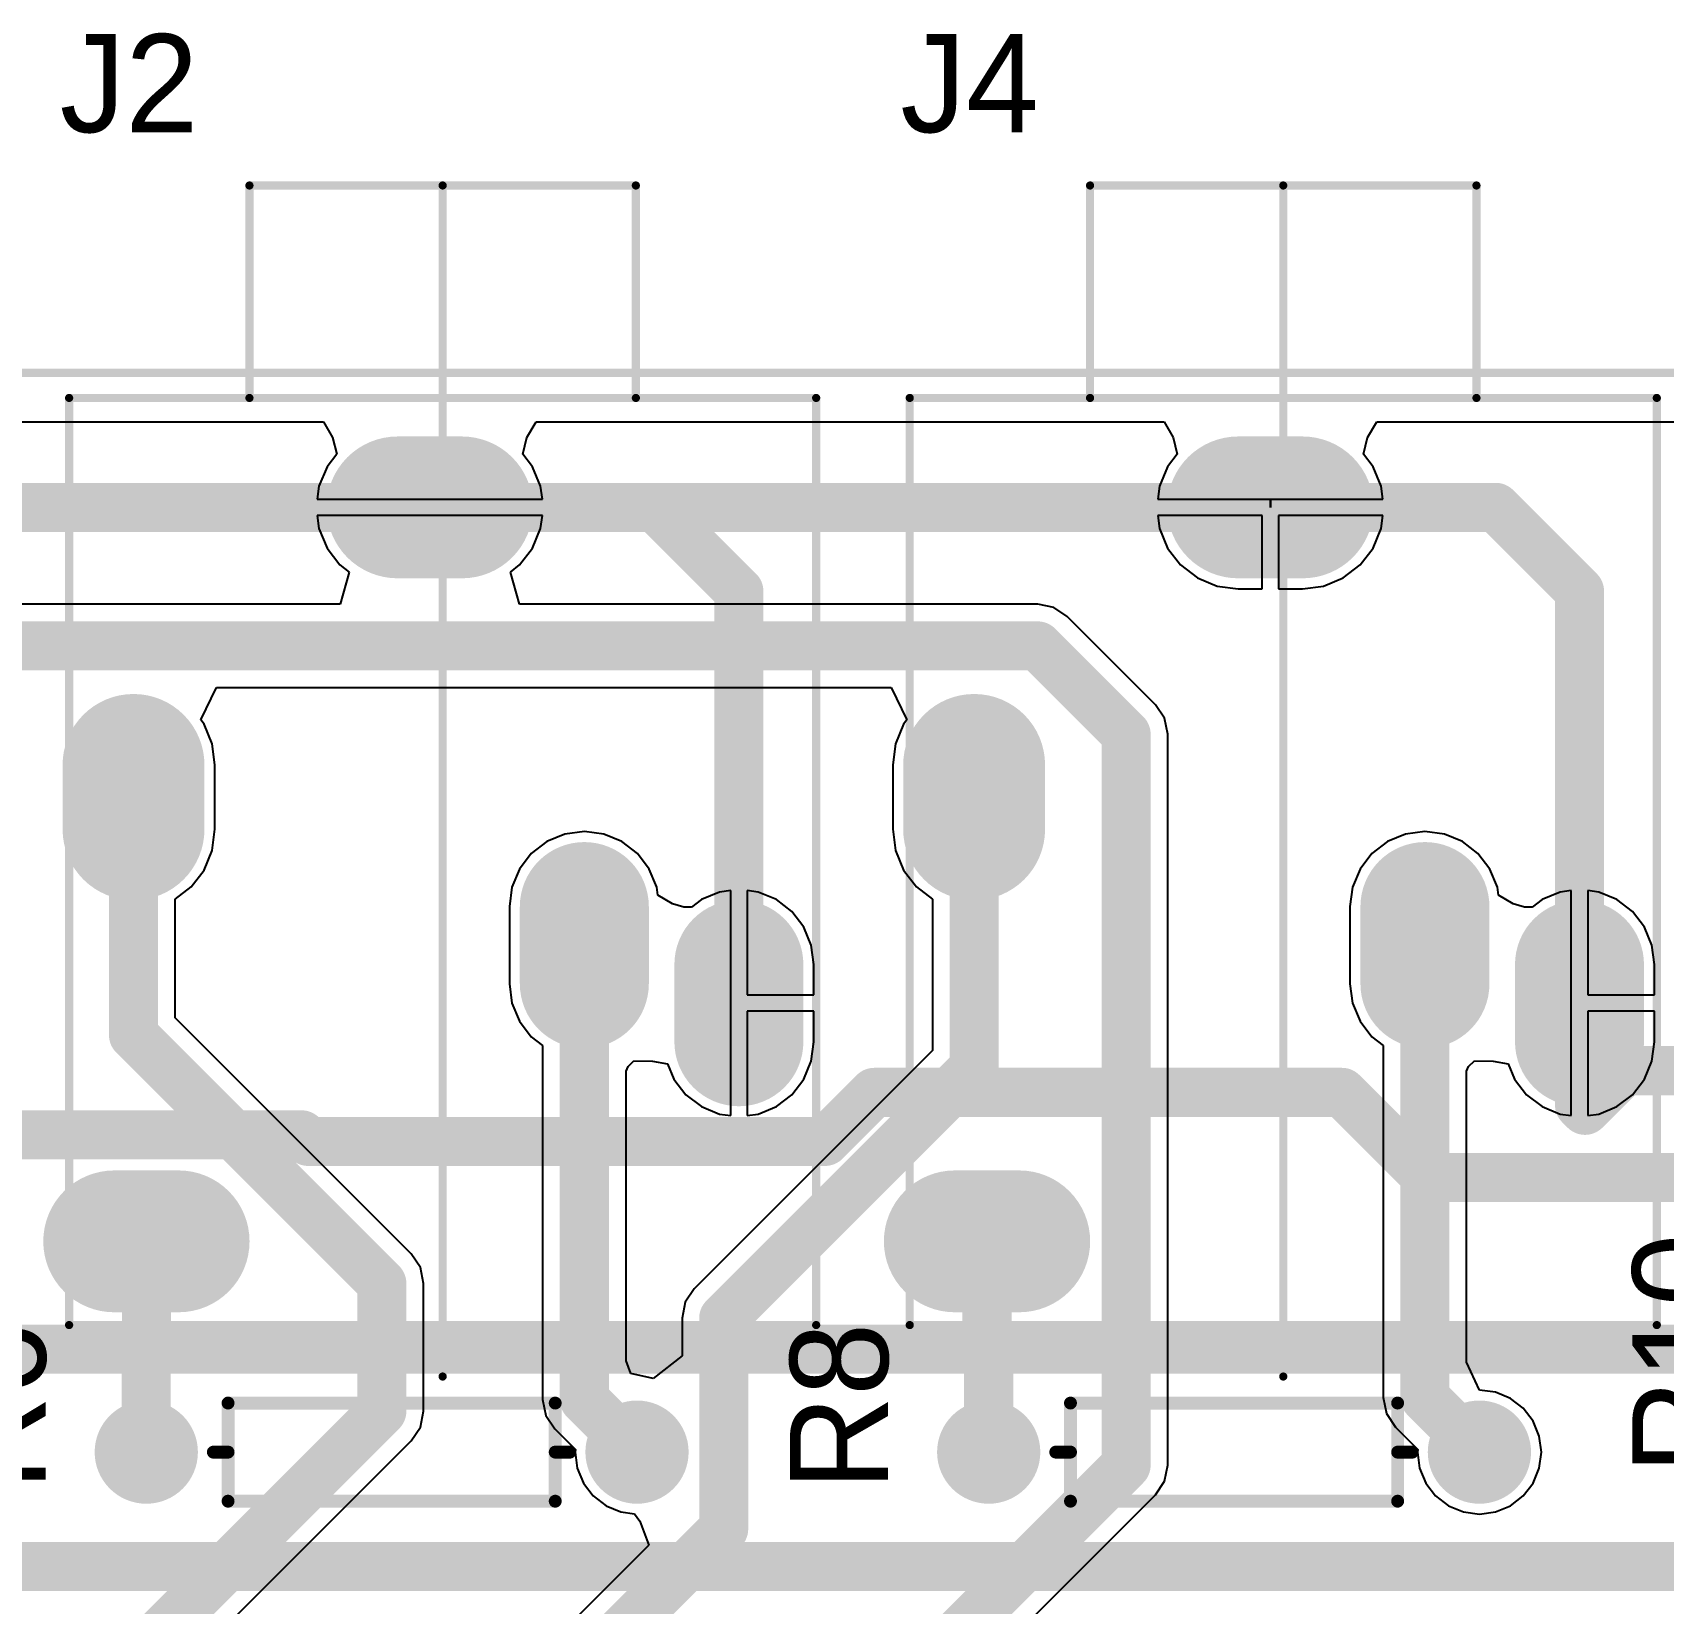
# Model space of a CAD drawing. Header units: millimetres. Extents: x 2.82 to 7.12, y 0.77 to 5.15.
# Drawn here: x 4.986 to 5.982, y 4.193 to 5.153 of the extents above; entities that cross this region are included whole.
import ezdxf

# ---------------------------------------------------------------- set-up
doc = ezdxf.new("R2010")
doc.units = ezdxf.units.MM
doc.header["$MEASUREMENT"] = 0
for name, color, linetype in [('BottomLayer', 5, 'Continuous'), ('BottomSolder', 6, 'Continuous'), ('Mechanical1', 6, 'Continuous'), ('MultiLayer', 9, 'Continuous'), ('PadHoleLayer', 156, 'Continuous'), ('TopLayer', 1, 'Continuous'), ('TopOverlay', 2, 'Continuous'), ('TopSolder', 216, 'Continuous')]:
    doc.layers.add(name, color=color, linetype=linetype)

# ---------------------------------------------------------------- blocks, each defined once
blk = doc.blocks.new('SJ1_3515_26')
at = {"layer": 'BottomLayer'}
for points, const_width in [([(0.04724, 0.4252), (0.04724, 0.38583)], 0.07874), ([(0.33858, 0.41339), (0.29921, 0.41339)], 0.07874), ([(0.49606, 0.25197), (0.49606, 0.2126)], 0.07874), ([(0.25197, 0.13779), (0.20472, 0.13779)], 0.07087), ([(0.21653, 0.04331), (0.16929, 0.04331)], 0.07087)]:
    blk.add_lwpolyline(points, dxfattribs=dict(at, const_width=const_width))
for points, const_width in [([(0.02756, 0.4252, 1), (0.06693, 0.4252, 1)], 0.03937), ([(0.27953, 0.41339, 1), (0.3189, 0.41339, 1)], 0.03937), ([(0.3189, 0.41339, 1), (0.35827, 0.41339, 1)], 0.03937), ([(0.02756, 0.38583, 1), (0.06693, 0.38583, 1)], 0.03937), ([(0.47638, 0.25197, 1), (0.51575, 0.25197, 1)], 0.03937), ([(0.47638, 0.2126, 1), (0.51575, 0.2126, 1)], 0.03937), ([(0.18701, 0.13779, 1), (0.22244, 0.13779, 1)], 0.03543), ([(0.23425, 0.13779, 1), (0.26969, 0.13779, 1)], 0.03543), ([(0.15157, 0.04331, 1), (0.18701, 0.04331, 1)], 0.03543), ([(0.19882, 0.04331, 1), (0.23425, 0.04331, 1)], 0.03543)]:
    blk.add_lwpolyline(points, format="xyb", close=True, dxfattribs=dict(at, const_width=const_width))
at = {"layer": 'BottomSolder'}
for points, const_width in [([(0.04724, 0.4252), (0.04724, 0.38583)], 0.08674), ([(0.33858, 0.41339), (0.29921, 0.41339)], 0.08674), ([(0.49606, 0.25197), (0.49606, 0.2126)], 0.08674), ([(0.25197, 0.13779), (0.20472, 0.13779)], 0.07887), ([(0.21653, 0.04331), (0.16929, 0.04331)], 0.07887)]:
    blk.add_lwpolyline(points, dxfattribs=dict(at, const_width=const_width))
for points, const_width in [([(0.02556, 0.4252, 1), (0.06893, 0.4252, 1)], 0.04337), ([(0.27753, 0.41339, 1), (0.3209, 0.41339, 1)], 0.04337), ([(0.3169, 0.41339, 1), (0.36027, 0.41339, 1)], 0.04337), ([(0.02556, 0.38583, 1), (0.06893, 0.38583, 1)], 0.04337), ([(0.47438, 0.25197, 1), (0.51775, 0.25197, 1)], 0.04337), ([(0.47438, 0.2126, 1), (0.51775, 0.2126, 1)], 0.04337), ([(0.18501, 0.13779, 1), (0.22444, 0.13779, 1)], 0.03943), ([(0.23225, 0.13779, 1), (0.27169, 0.13779, 1)], 0.03943), ([(0.14957, 0.04331, 1), (0.18901, 0.04331, 1)], 0.03943), ([(0.19682, 0.04331, 1), (0.23625, 0.04331, 1)], 0.03943)]:
    blk.add_lwpolyline(points, format="xyb", close=True, dxfattribs=dict(at, const_width=const_width))
at = {"layer": 'MultiLayer'}
for points, const_width in [([(0.04724, 0.4252), (0.04724, 0.38583)], 0.07874), ([(0.33858, 0.41339), (0.29921, 0.41339)], 0.07874), ([(0.49606, 0.25197), (0.49606, 0.2126)], 0.07874), ([(0.25197, 0.13779), (0.20472, 0.13779)], 0.07087), ([(0.21653, 0.04331), (0.16929, 0.04331)], 0.07087)]:
    blk.add_lwpolyline(points, dxfattribs=dict(at, const_width=const_width))
for points, const_width in [([(0.02756, 0.4252, 1), (0.06693, 0.4252, 1)], 0.03937), ([(0.27953, 0.41339, 1), (0.3189, 0.41339, 1)], 0.03937), ([(0.3189, 0.41339, 1), (0.35827, 0.41339, 1)], 0.03937), ([(0.02756, 0.38583, 1), (0.06693, 0.38583, 1)], 0.03937), ([(0.47638, 0.25197, 1), (0.51575, 0.25197, 1)], 0.03937), ([(0.47638, 0.2126, 1), (0.51575, 0.2126, 1)], 0.03937), ([(0.18701, 0.13779, 1), (0.22244, 0.13779, 1)], 0.03543), ([(0.23425, 0.13779, 1), (0.26969, 0.13779, 1)], 0.03543), ([(0.15157, 0.04331, 1), (0.18701, 0.04331, 1)], 0.03543), ([(0.19882, 0.04331, 1), (0.23425, 0.04331, 1)], 0.03543)]:
    blk.add_lwpolyline(points, format="xyb", close=True, dxfattribs=dict(at, const_width=const_width))
at = {"layer": 'PadHoleLayer'}
for points, const_width in [([(0.30413, 0.41339, 1), (0.33366, 0.41339, 1)], 0.02953), ([(0.03248, 0.40551, 1), (0.06201, 0.40551, 1)], 0.02953), ([(0.4813, 0.23228, 1), (0.51083, 0.23228, 1)], 0.02953), ([(0.21457, 0.13779, 1), (0.24213, 0.13779, 1)], 0.02756), ([(0.17913, 0.04331, 1), (0.20669, 0.04331, 1)], 0.02756)]:
    blk.add_lwpolyline(points, format="xyb", close=True, dxfattribs=dict(at, const_width=const_width))
at = {"layer": 'TopLayer'}
for points, const_width in [([(0.04724, 0.4252), (0.04724, 0.38583)], 0.07874), ([(0.33858, 0.41339), (0.29921, 0.41339)], 0.07874), ([(0.49606, 0.25197), (0.49606, 0.2126)], 0.07874), ([(0.25197, 0.13779), (0.20472, 0.13779)], 0.07087), ([(0.21653, 0.04331), (0.16929, 0.04331)], 0.07087)]:
    blk.add_lwpolyline(points, dxfattribs=dict(at, const_width=const_width))
for points, const_width in [([(0.02756, 0.4252, 1), (0.06693, 0.4252, 1)], 0.03937), ([(0.27953, 0.41339, 1), (0.3189, 0.41339, 1)], 0.03937), ([(0.3189, 0.41339, 1), (0.35827, 0.41339, 1)], 0.03937), ([(0.02756, 0.38583, 1), (0.06693, 0.38583, 1)], 0.03937), ([(0.47638, 0.25197, 1), (0.51575, 0.25197, 1)], 0.03937), ([(0.47638, 0.2126, 1), (0.51575, 0.2126, 1)], 0.03937), ([(0.18701, 0.13779, 1), (0.22244, 0.13779, 1)], 0.03543), ([(0.23425, 0.13779, 1), (0.26969, 0.13779, 1)], 0.03543), ([(0.15157, 0.04331, 1), (0.18701, 0.04331, 1)], 0.03543), ([(0.19882, 0.04331, 1), (0.23425, 0.04331, 1)], 0.03543)]:
    blk.add_lwpolyline(points, format="xyb", close=True, dxfattribs=dict(at, const_width=const_width))
at = {"layer": 'TopOverlay', "const_width": 0.005}
for points in [[(-0.00394, 0.45276), (-0.00394, -0.00394)], [(-0.00394, 0.45276), (0.56299, 0.45276)], [(0.56299, 0.45276), (0.56299, -0.00394)], [(0.56299, 0.34252), (0.69291, 0.34252)], [(0.69291, 0.34252), (0.69291, 0.1063)], [(-0.03543, 0.22441), (0.69291, 0.22441)], [(0.56299, 0.1063), (0.69291, 0.1063)], [(-0.00394, -0.00394), (0.56299, -0.00394)]]:
    blk.add_lwpolyline(points, dxfattribs=at)
at = {"layer": 'TopOverlay', "const_width": 0.0025}
for points in [[(-0.00519, 0.45276, 1), (-0.00269, 0.45276, 1)], [(-0.00519, 0.45276, 1), (-0.00269, 0.45276, 1)], [(0.56174, 0.45276, 1), (0.56424, 0.45276, 1)], [(0.56174, 0.45276, 1), (0.56424, 0.45276, 1)], [(0.56174, 0.34252, 1), (0.56424, 0.34252, 1)], [(0.69166, 0.34252, 1), (0.69416, 0.34252, 1)], [(0.69166, 0.34252, 1), (0.69416, 0.34252, 1)], [(-0.03668, 0.22441, 1), (-0.03418, 0.22441, 1)], [(0.69166, 0.22441, 1), (0.69416, 0.22441, 1)], [(0.56174, 0.1063, 1), (0.56424, 0.1063, 1)], [(0.69166, 0.1063, 1), (0.69416, 0.1063, 1)], [(0.69166, 0.1063, 1), (0.69416, 0.1063, 1)], [(-0.00519, -0.00394, 1), (-0.00269, -0.00394, 1)], [(-0.00519, -0.00394, 1), (-0.00269, -0.00394, 1)], [(0.56174, -0.00394, 1), (0.56424, -0.00394, 1)], [(0.56174, -0.00394, 1), (0.56424, -0.00394, 1)]]:
    blk.add_lwpolyline(points, format="xyb", close=True, dxfattribs=at)
at = {"layer": 'TopSolder'}
for points, const_width in [([(0.04724, 0.4252), (0.04724, 0.38583)], 0.08674), ([(0.33858, 0.41339), (0.29921, 0.41339)], 0.08674), ([(0.49606, 0.25197), (0.49606, 0.2126)], 0.08674), ([(0.25197, 0.13779), (0.20472, 0.13779)], 0.07887), ([(0.21653, 0.04331), (0.16929, 0.04331)], 0.07887)]:
    blk.add_lwpolyline(points, dxfattribs=dict(at, const_width=const_width))
for points, const_width in [([(0.02556, 0.4252, 1), (0.06893, 0.4252, 1)], 0.04337), ([(0.27753, 0.41339, 1), (0.3209, 0.41339, 1)], 0.04337), ([(0.3169, 0.41339, 1), (0.36027, 0.41339, 1)], 0.04337), ([(0.02556, 0.38583, 1), (0.06893, 0.38583, 1)], 0.04337), ([(0.47438, 0.25197, 1), (0.51775, 0.25197, 1)], 0.04337), ([(0.47438, 0.2126, 1), (0.51775, 0.2126, 1)], 0.04337), ([(0.18501, 0.13779, 1), (0.22444, 0.13779, 1)], 0.03943), ([(0.23225, 0.13779, 1), (0.27169, 0.13779, 1)], 0.03943), ([(0.14957, 0.04331, 1), (0.18901, 0.04331, 1)], 0.03943), ([(0.19682, 0.04331, 1), (0.23625, 0.04331, 1)], 0.03943)]:
    blk.add_lwpolyline(points, format="xyb", close=True, dxfattribs=dict(at, const_width=const_width))
blk = doc.blocks.new('SJ1_3515_28')
at = {"layer": 'BottomLayer'}
for points, const_width in [([(0.04724, 0.4252), (0.04724, 0.38583)], 0.07874), ([(0.33858, 0.41339), (0.29921, 0.41339)], 0.07874), ([(0.49606, 0.25197), (0.49606, 0.2126)], 0.07874), ([(0.25197, 0.1378), (0.20472, 0.1378)], 0.07087), ([(0.21653, 0.04331), (0.16929, 0.04331)], 0.07087)]:
    blk.add_lwpolyline(points, dxfattribs=dict(at, const_width=const_width))
for points, const_width in [([(0.02756, 0.4252, 1), (0.06693, 0.4252, 1)], 0.03937), ([(0.27953, 0.41339, 1), (0.3189, 0.41339, 1)], 0.03937), ([(0.3189, 0.41339, 1), (0.35827, 0.41339, 1)], 0.03937), ([(0.02756, 0.38583, 1), (0.06693, 0.38583, 1)], 0.03937), ([(0.47638, 0.25197, 1), (0.51575, 0.25197, 1)], 0.03937), ([(0.47638, 0.2126, 1), (0.51575, 0.2126, 1)], 0.03937), ([(0.18701, 0.1378, 1), (0.22244, 0.1378, 1)], 0.03543), ([(0.23425, 0.1378, 1), (0.26969, 0.1378, 1)], 0.03543), ([(0.15157, 0.04331, 1), (0.18701, 0.04331, 1)], 0.03543), ([(0.19882, 0.04331, 1), (0.23425, 0.04331, 1)], 0.03543)]:
    blk.add_lwpolyline(points, format="xyb", close=True, dxfattribs=dict(at, const_width=const_width))
at = {"layer": 'BottomSolder'}
for points, const_width in [([(0.04724, 0.4252), (0.04724, 0.38583)], 0.08674), ([(0.33858, 0.41339), (0.29921, 0.41339)], 0.08674), ([(0.49606, 0.25197), (0.49606, 0.2126)], 0.08674), ([(0.25197, 0.1378), (0.20472, 0.1378)], 0.07887), ([(0.21653, 0.04331), (0.16929, 0.04331)], 0.07887)]:
    blk.add_lwpolyline(points, dxfattribs=dict(at, const_width=const_width))
for points, const_width in [([(0.02556, 0.4252, 1), (0.06893, 0.4252, 1)], 0.04337), ([(0.27753, 0.41339, 1), (0.3209, 0.41339, 1)], 0.04337), ([(0.3169, 0.41339, 1), (0.36027, 0.41339, 1)], 0.04337), ([(0.02556, 0.38583, 1), (0.06893, 0.38583, 1)], 0.04337), ([(0.47438, 0.25197, 1), (0.51775, 0.25197, 1)], 0.04337), ([(0.47438, 0.2126, 1), (0.51775, 0.2126, 1)], 0.04337), ([(0.18501, 0.1378, 1), (0.22444, 0.1378, 1)], 0.03943), ([(0.23225, 0.1378, 1), (0.27169, 0.1378, 1)], 0.03943), ([(0.14957, 0.04331, 1), (0.18901, 0.04331, 1)], 0.03943), ([(0.19682, 0.04331, 1), (0.23625, 0.04331, 1)], 0.03943)]:
    blk.add_lwpolyline(points, format="xyb", close=True, dxfattribs=dict(at, const_width=const_width))
at = {"layer": 'MultiLayer'}
for points, const_width in [([(0.04724, 0.4252), (0.04724, 0.38583)], 0.07874), ([(0.33858, 0.41339), (0.29921, 0.41339)], 0.07874), ([(0.49606, 0.25197), (0.49606, 0.2126)], 0.07874), ([(0.25197, 0.1378), (0.20472, 0.1378)], 0.07087), ([(0.21653, 0.04331), (0.16929, 0.04331)], 0.07087)]:
    blk.add_lwpolyline(points, dxfattribs=dict(at, const_width=const_width))
for points, const_width in [([(0.02756, 0.4252, 1), (0.06693, 0.4252, 1)], 0.03937), ([(0.27953, 0.41339, 1), (0.3189, 0.41339, 1)], 0.03937), ([(0.3189, 0.41339, 1), (0.35827, 0.41339, 1)], 0.03937), ([(0.02756, 0.38583, 1), (0.06693, 0.38583, 1)], 0.03937), ([(0.47638, 0.25197, 1), (0.51575, 0.25197, 1)], 0.03937), ([(0.47638, 0.2126, 1), (0.51575, 0.2126, 1)], 0.03937), ([(0.18701, 0.1378, 1), (0.22244, 0.1378, 1)], 0.03543), ([(0.23425, 0.1378, 1), (0.26969, 0.1378, 1)], 0.03543), ([(0.15157, 0.04331, 1), (0.18701, 0.04331, 1)], 0.03543), ([(0.19882, 0.04331, 1), (0.23425, 0.04331, 1)], 0.03543)]:
    blk.add_lwpolyline(points, format="xyb", close=True, dxfattribs=dict(at, const_width=const_width))
at = {"layer": 'PadHoleLayer'}
for points, const_width in [([(0.30413, 0.41339, 1), (0.33366, 0.41339, 1)], 0.02953), ([(0.03248, 0.40551, 1), (0.06201, 0.40551, 1)], 0.02953), ([(0.4813, 0.23228, 1), (0.51083, 0.23228, 1)], 0.02953), ([(0.21457, 0.1378, 1), (0.24213, 0.1378, 1)], 0.02756), ([(0.17913, 0.04331, 1), (0.20669, 0.04331, 1)], 0.02756)]:
    blk.add_lwpolyline(points, format="xyb", close=True, dxfattribs=dict(at, const_width=const_width))
at = {"layer": 'TopLayer'}
for points, const_width in [([(0.04724, 0.4252), (0.04724, 0.38583)], 0.07874), ([(0.33858, 0.41339), (0.29921, 0.41339)], 0.07874), ([(0.49606, 0.25197), (0.49606, 0.2126)], 0.07874), ([(0.25197, 0.1378), (0.20472, 0.1378)], 0.07087), ([(0.21653, 0.04331), (0.16929, 0.04331)], 0.07087)]:
    blk.add_lwpolyline(points, dxfattribs=dict(at, const_width=const_width))
for points, const_width in [([(0.02756, 0.4252, 1), (0.06693, 0.4252, 1)], 0.03937), ([(0.27953, 0.41339, 1), (0.3189, 0.41339, 1)], 0.03937), ([(0.3189, 0.41339, 1), (0.35827, 0.41339, 1)], 0.03937), ([(0.02756, 0.38583, 1), (0.06693, 0.38583, 1)], 0.03937), ([(0.47638, 0.25197, 1), (0.51575, 0.25197, 1)], 0.03937), ([(0.47638, 0.2126, 1), (0.51575, 0.2126, 1)], 0.03937), ([(0.18701, 0.1378, 1), (0.22244, 0.1378, 1)], 0.03543), ([(0.23425, 0.1378, 1), (0.26969, 0.1378, 1)], 0.03543), ([(0.15157, 0.04331, 1), (0.18701, 0.04331, 1)], 0.03543), ([(0.19882, 0.04331, 1), (0.23425, 0.04331, 1)], 0.03543)]:
    blk.add_lwpolyline(points, format="xyb", close=True, dxfattribs=dict(at, const_width=const_width))
at = {"layer": 'TopOverlay', "const_width": 0.005}
for points in [[(-0.00394, 0.45276), (-0.00394, -0.00394)], [(-0.00394, 0.45276), (0.56299, 0.45276)], [(0.56299, 0.45276), (0.56299, -0.00394)], [(0.56299, 0.34252), (0.69291, 0.34252)], [(0.69291, 0.34252), (0.69291, 0.1063)], [(-0.03543, 0.22441), (0.69291, 0.22441)], [(0.56299, 0.1063), (0.69291, 0.1063)], [(-0.00394, -0.00394), (0.56299, -0.00394)]]:
    blk.add_lwpolyline(points, dxfattribs=at)
at = {"layer": 'TopOverlay', "const_width": 0.0025}
for points in [[(-0.00519, 0.45276, 1), (-0.00269, 0.45276, 1)], [(-0.00519, 0.45276, 1), (-0.00269, 0.45276, 1)], [(0.56174, 0.45276, 1), (0.56424, 0.45276, 1)], [(0.56174, 0.45276, 1), (0.56424, 0.45276, 1)], [(0.56174, 0.34252, 1), (0.56424, 0.34252, 1)], [(0.69166, 0.34252, 1), (0.69416, 0.34252, 1)], [(0.69166, 0.34252, 1), (0.69416, 0.34252, 1)], [(-0.03668, 0.22441, 1), (-0.03418, 0.22441, 1)], [(0.69166, 0.22441, 1), (0.69416, 0.22441, 1)], [(0.56174, 0.1063, 1), (0.56424, 0.1063, 1)], [(0.69166, 0.1063, 1), (0.69416, 0.1063, 1)], [(0.69166, 0.1063, 1), (0.69416, 0.1063, 1)], [(-0.00519, -0.00394, 1), (-0.00269, -0.00394, 1)], [(-0.00519, -0.00394, 1), (-0.00269, -0.00394, 1)], [(0.56174, -0.00394, 1), (0.56424, -0.00394, 1)], [(0.56174, -0.00394, 1), (0.56424, -0.00394, 1)]]:
    blk.add_lwpolyline(points, format="xyb", close=True, dxfattribs=at)
at = {"layer": 'TopSolder'}
for points, const_width in [([(0.04724, 0.4252), (0.04724, 0.38583)], 0.08674), ([(0.33858, 0.41339), (0.29921, 0.41339)], 0.08674), ([(0.49606, 0.25197), (0.49606, 0.2126)], 0.08674), ([(0.25197, 0.1378), (0.20472, 0.1378)], 0.07887), ([(0.21653, 0.04331), (0.16929, 0.04331)], 0.07887)]:
    blk.add_lwpolyline(points, dxfattribs=dict(at, const_width=const_width))
for points, const_width in [([(0.02556, 0.4252, 1), (0.06893, 0.4252, 1)], 0.04337), ([(0.27753, 0.41339, 1), (0.3209, 0.41339, 1)], 0.04337), ([(0.3169, 0.41339, 1), (0.36027, 0.41339, 1)], 0.04337), ([(0.02556, 0.38583, 1), (0.06893, 0.38583, 1)], 0.04337), ([(0.47438, 0.25197, 1), (0.51775, 0.25197, 1)], 0.04337), ([(0.47438, 0.2126, 1), (0.51775, 0.2126, 1)], 0.04337), ([(0.18501, 0.1378, 1), (0.22444, 0.1378, 1)], 0.03943), ([(0.23225, 0.1378, 1), (0.27169, 0.1378, 1)], 0.03943), ([(0.14957, 0.04331, 1), (0.18901, 0.04331, 1)], 0.03943), ([(0.19682, 0.04331, 1), (0.23625, 0.04331, 1)], 0.03943)]:
    blk.add_lwpolyline(points, format="xyb", close=True, dxfattribs=dict(at, const_width=const_width))
blk = doc.blocks.new('AXIAL_0_3_42')
at = {"layer": 'BottomLayer', "const_width": 0.02756}
for points in [[(-0.16378, 0, 1), (-0.13622, 0, 1)], [(0.13622, 0, 1), (0.16378, 0, 1)]]:
    blk.add_lwpolyline(points, format="xyb", close=True, dxfattribs=at)
at = {"layer": 'BottomSolder', "const_width": 0.03156}
for points in [[(-0.16578, 0, 1), (-0.13422, 0, 1)], [(0.13422, 0, 1), (0.16578, 0, 1)]]:
    blk.add_lwpolyline(points, format="xyb", close=True, dxfattribs=at)
at = {"layer": 'MultiLayer', "const_width": 0.02756}
for points in [[(-0.16378, 0, 1), (-0.13622, 0, 1)], [(0.13622, 0, 1), (0.16378, 0, 1)]]:
    blk.add_lwpolyline(points, format="xyb", close=True, dxfattribs=at)
at = {"layer": 'PadHoleLayer', "const_width": 0.01673}
for points in [[(-0.15837, 0, 1), (-0.14163, 0, 1)], [(0.14163, 0, 1), (0.15837, 0, 1)]]:
    blk.add_lwpolyline(points, format="xyb", close=True, dxfattribs=at)
at = {"layer": 'TopLayer', "const_width": 0.02756}
for points in [[(-0.16378, 0, 1), (-0.13622, 0, 1)], [(0.13622, 0, 1), (0.16378, 0, 1)]]:
    blk.add_lwpolyline(points, format="xyb", close=True, dxfattribs=at)
at = {"layer": 'TopOverlay', "const_width": 0.00787}
for points in [[(0.1, 0.03), (-0.1, 0.03)], [(-0.1, 0.03), (-0.1, -0.03)], [(0.1, 0.03), (0.1, 0)], [(-0.1, 0), (-0.109, 0)], [(0.1, 0), (0.1, -0.03)], [(0.109, 0), (0.1, 0)], [(0.1, -0.03), (-0.1, -0.03)]]:
    blk.add_lwpolyline(points, dxfattribs=at)
at = {"layer": 'TopOverlay', "const_width": 0.00394}
for points in [[(-0.10197, 0.03, 1), (-0.09803, 0.03, 1)], [(-0.10197, 0.03, 1), (-0.09803, 0.03, 1)], [(0.09803, 0.03, 1), (0.10197, 0.03, 1)], [(0.09803, 0.03, 1), (0.10197, 0.03, 1)], [(-0.11097, 0, 1), (-0.10703, 0, 1)], [(-0.10197, 0, 1), (-0.09803, 0, 1)], [(0.09803, 0, 1), (0.10197, 0, 1)], [(0.09803, 0, 1), (0.10197, 0, 1)], [(0.09803, 0, 1), (0.10197, 0, 1)], [(0.10703, 0, 1), (0.11097, 0, 1)], [(-0.10197, -0.03, 1), (-0.09803, -0.03, 1)], [(-0.10197, -0.03, 1), (-0.09803, -0.03, 1)], [(0.09803, -0.03, 1), (0.10197, -0.03, 1)], [(0.09803, -0.03, 1), (0.10197, -0.03, 1)]]:
    blk.add_lwpolyline(points, format="xyb", close=True, dxfattribs=at)
at = {"layer": 'TopSolder', "const_width": 0.03156}
for points in [[(-0.16578, 0, 1), (-0.13422, 0, 1)], [(0.13422, 0, 1), (0.16578, 0, 1)]]:
    blk.add_lwpolyline(points, format="xyb", close=True, dxfattribs=at)
blk = doc.blocks.new('AXIAL_0_3_44')
at = {"layer": 'BottomLayer', "const_width": 0.02756}
for points in [[(-0.16378, 0, 1), (-0.13622, 0, 1)], [(0.13622, 0, 1), (0.16378, 0, 1)]]:
    blk.add_lwpolyline(points, format="xyb", close=True, dxfattribs=at)
at = {"layer": 'BottomSolder', "const_width": 0.03156}
for points in [[(-0.16578, 0, 1), (-0.13422, 0, 1)], [(0.13422, 0, 1), (0.16578, 0, 1)]]:
    blk.add_lwpolyline(points, format="xyb", close=True, dxfattribs=at)
at = {"layer": 'MultiLayer', "const_width": 0.02756}
for points in [[(-0.16378, 0, 1), (-0.13622, 0, 1)], [(0.13622, 0, 1), (0.16378, 0, 1)]]:
    blk.add_lwpolyline(points, format="xyb", close=True, dxfattribs=at)
at = {"layer": 'PadHoleLayer', "const_width": 0.01673}
for points in [[(-0.15837, 0, 1), (-0.14163, 0, 1)], [(0.14163, 0, 1), (0.15837, 0, 1)]]:
    blk.add_lwpolyline(points, format="xyb", close=True, dxfattribs=at)
at = {"layer": 'TopLayer', "const_width": 0.02756}
for points in [[(-0.16378, 0, 1), (-0.13622, 0, 1)], [(0.13622, 0, 1), (0.16378, 0, 1)]]:
    blk.add_lwpolyline(points, format="xyb", close=True, dxfattribs=at)
at = {"layer": 'TopOverlay', "const_width": 0.00787}
for points in [[(0.1, 0.03), (-0.1, 0.03)], [(-0.1, 0.03), (-0.1, -0.03)], [(0.1, 0.03), (0.1, 0)], [(-0.1, 0), (-0.109, 0)], [(0.1, 0), (0.1, -0.03)], [(0.109, 0), (0.1, 0)], [(0.1, -0.03), (-0.1, -0.03)]]:
    blk.add_lwpolyline(points, dxfattribs=at)
at = {"layer": 'TopOverlay', "const_width": 0.00394}
for points in [[(-0.10197, 0.03, 1), (-0.09803, 0.03, 1)], [(-0.10197, 0.03, 1), (-0.09803, 0.03, 1)], [(0.09803, 0.03, 1), (0.10197, 0.03, 1)], [(0.09803, 0.03, 1), (0.10197, 0.03, 1)], [(-0.11097, 0, 1), (-0.10703, 0, 1)], [(-0.10197, 0, 1), (-0.09803, 0, 1)], [(0.09803, 0, 1), (0.10197, 0, 1)], [(0.09803, 0, 1), (0.10197, 0, 1)], [(0.09803, 0, 1), (0.10197, 0, 1)], [(0.10703, 0, 1), (0.11097, 0, 1)], [(-0.10197, -0.03, 1), (-0.09803, -0.03, 1)], [(-0.10197, -0.03, 1), (-0.09803, -0.03, 1)], [(0.09803, -0.03, 1), (0.10197, -0.03, 1)], [(0.09803, -0.03, 1), (0.10197, -0.03, 1)]]:
    blk.add_lwpolyline(points, format="xyb", close=True, dxfattribs=at)
at = {"layer": 'TopSolder', "const_width": 0.03156}
for points in [[(-0.16578, 0, 1), (-0.13422, 0, 1)], [(0.13422, 0, 1), (0.16578, 0, 1)]]:
    blk.add_lwpolyline(points, format="xyb", close=True, dxfattribs=at)

msp = doc.modelspace()

# ---------------------------------------------------------------- linework, layer by layer
at = {"layer": 'BottomLayer', "const_width": 0.03}
for points in [[(4.84067, 4.86272), (5.22831, 4.86272)], [(5.22831, 4.86272), (5.366, 4.86272)], [(5.366, 4.86272), (5.7422, 4.86272)], [(5.366, 4.86272), (5.41728, 4.81143)], [(5.41728, 4.55957), (5.41728, 4.81143)], [(5.93118, 4.49737), (5.93118, 4.55957)], [(5.93455, 4.494), (5.95882, 4.51827)], [(5.95882, 4.51827), (6.18266, 4.51827)], [(5.47, 4.475), (5.5, 4.505)], [(5.5, 4.505), (5.786, 4.505)], [(5.786, 4.505), (5.838, 4.453)], [(5.93118, 4.49737), (5.93455, 4.494)], [(4.959, 4.479), (5.15, 4.479)], [(5.15, 4.479), (5.154, 4.475)], [(5.154, 4.475), (5.47, 4.475)], [(5.838, 4.453), (5.999, 4.453)], [(4.46233, 4.348), (6.588, 4.348)], [(4.40843, 4.215), (6.69, 4.215)]]:
    msp.add_lwpolyline(points, dxfattribs=at)
at = {"layer": 'BottomLayer', "const_width": 0.015}
for points in [[(5.22081, 4.86272, 1), (5.23581, 4.86272, 1)], [(5.22081, 4.86272, 1), (5.23581, 4.86272, 1)], [(5.3585, 4.86272, 1), (5.3735, 4.86272, 1)], [(5.3585, 4.86272, 1), (5.3735, 4.86272, 1)], [(5.3585, 4.86272, 1), (5.3735, 4.86272, 1)], [(5.7347, 4.86272, 1), (5.7497, 4.86272, 1)], [(5.40978, 4.81143, 1), (5.42478, 4.81143, 1)], [(5.40978, 4.81143, 1), (5.42478, 4.81143, 1)], [(5.40978, 4.55957, 1), (5.42478, 4.55957, 1)], [(5.92368, 4.55957, 1), (5.93868, 4.55957, 1)], [(5.95132, 4.51827, 1), (5.96632, 4.51827, 1)], [(5.95132, 4.51827, 1), (5.96632, 4.51827, 1)], [(5.4925, 4.505, 1), (5.5075, 4.505, 1)], [(5.4925, 4.505, 1), (5.5075, 4.505, 1)], [(5.7785, 4.505, 1), (5.7935, 4.505, 1)], [(5.7785, 4.505, 1), (5.7935, 4.505, 1)], [(5.92368, 4.49737, 1), (5.93868, 4.49737, 1)], [(5.92368, 4.49737, 1), (5.93868, 4.49737, 1)], [(5.92705, 4.494, 1), (5.94205, 4.494, 1)], [(5.92705, 4.494, 1), (5.94205, 4.494, 1)], [(5.1425, 4.479, 1), (5.1575, 4.479, 1)], [(5.1425, 4.479, 1), (5.1575, 4.479, 1)], [(5.1465, 4.475, 1), (5.1615, 4.475, 1)], [(5.1465, 4.475, 1), (5.1615, 4.475, 1)], [(5.4625, 4.475, 1), (5.4775, 4.475, 1)], [(5.4625, 4.475, 1), (5.4775, 4.475, 1)], [(5.8305, 4.453, 1), (5.8455, 4.453, 1)], [(5.8305, 4.453, 1), (5.8455, 4.453, 1)]]:
    msp.add_lwpolyline(points, format="xyb", close=True, dxfattribs=at)
at = {"layer": 'Mechanical1', "const_width": 0.005}
msp.add_lwpolyline([(3.055, 4.945), (7.005, 4.945)], dxfattribs=at)
at = {"layer": 'TopLayer'}
for p, q in [((4.77939, 4.915), (5.16333, 4.915)), ((5.16333, 4.915), (5.16892, 4.90554)), ((5.2877, 4.90554), (5.29329, 4.915)), ((5.29329, 4.915), (5.67722, 4.915)), ((5.67722, 4.915), (5.68281, 4.90554)), ((5.8016, 4.90554), (5.80719, 4.915)), ((5.80719, 4.915), (6.19112, 4.915)), ((5.16892, 4.90554), (5.17141, 4.89532)), ((5.28521, 4.89532), (5.2877, 4.90554)), ((5.68281, 4.90554), (5.6853, 4.89532)), ((5.7991, 4.89532), (5.8016, 4.90554)), ((5.17141, 4.89532), (5.1655, 4.88761)), ((5.29112, 4.88761), (5.28521, 4.89532)), ((5.6853, 4.89532), (5.67939, 4.88761)), ((5.80501, 4.88761), (5.7991, 4.89532)), ((5.1655, 4.88761), (5.16052, 4.8756)), ((5.29609, 4.8756), (5.29112, 4.88761)), ((5.67939, 4.88761), (5.67442, 4.8756)), ((5.80999, 4.8756), (5.80501, 4.88761)), ((5.16052, 4.8756), (5.15949, 4.86772)), ((5.29713, 4.86772), (5.29609, 4.8756)), ((5.67442, 4.8756), (5.67338, 4.86772)), ((5.81103, 4.86772), (5.80999, 4.8756)), ((5.15949, 4.86772), (5.22831, 4.86772)), ((5.22831, 4.86772), (5.29713, 4.86772)), ((5.67338, 4.86772), (5.7422, 4.86772)), ((5.7422, 4.86772), (5.7422, 4.86272)), ((5.7422, 4.86272), (5.7422, 4.86772)), ((5.7422, 4.86772), (5.81103, 4.86772)), ((5.22831, 4.85772), (5.15949, 4.85772)), ((5.15949, 4.85772), (5.16052, 4.84983)), ((5.29713, 4.85772), (5.22831, 4.85772)), ((5.29609, 4.84983), (5.29713, 4.85772)), ((5.7372, 4.85772), (5.67338, 4.85772)), ((5.67338, 4.85772), (5.67442, 4.84983)), ((5.7372, 4.81292), (5.7372, 4.85772)), ((5.7422, 4.86272), (5.7422, 4.86272)), ((5.81103, 4.85772), (5.7472, 4.85772)), ((5.7472, 4.85772), (5.7472, 4.81292)), ((5.80999, 4.84983), (5.81103, 4.85772)), ((5.16052, 4.84983), (5.1655, 4.83782)), ((5.29112, 4.83782), (5.29609, 4.84983)), ((5.67442, 4.84983), (5.67939, 4.83782)), ((5.80501, 4.83782), (5.80999, 4.84983)), ((5.1655, 4.83782), (5.17341, 4.8275)), ((5.2832, 4.8275), (5.29112, 4.83782)), ((5.67939, 4.83782), (5.68731, 4.8275)), ((5.7971, 4.8275), (5.80501, 4.83782)), ((5.17341, 4.8275), (5.17905, 4.82317)), ((5.27756, 4.82317), (5.2832, 4.8275)), ((5.68731, 4.8275), (5.69762, 4.81959)), ((5.78679, 4.81959), (5.7971, 4.8275)), ((5.17905, 4.82317), (5.17355, 4.80349)), ((5.28307, 4.80349), (5.27756, 4.82317)), ((5.69762, 4.81959), (5.70963, 4.81462)), ((5.77478, 4.81462), (5.78679, 4.81959)), ((5.70963, 4.81462), (5.72252, 4.81292)), ((5.72252, 4.81292), (5.7372, 4.81292)), ((5.7472, 4.81292), (5.76189, 4.81292)), ((5.76189, 4.81292), (5.77478, 4.81462)), ((5.17355, 4.80349), (4.76917, 4.80349)), ((5.6, 4.80349), (5.28307, 4.80349)), ((5.60975, 4.80155), (5.6, 4.80349)), ((5.61802, 4.79602), (5.60975, 4.80155)), ((5.67202, 4.74202), (5.61802, 4.79602)), ((5.08826, 4.73283), (5.0979, 4.75251)), ((5.0979, 4.75251), (5.51041, 4.75251)), ((5.51041, 4.75251), (5.52004, 4.73283)), ((5.67755, 4.73375), (5.67202, 4.74202)), ((5.09033, 4.73013), (5.08826, 4.73283)), ((5.0953, 4.71813), (5.09033, 4.73013)), ((5.51798, 4.73013), (5.513, 4.71813)), ((5.52004, 4.73283), (5.51798, 4.73013)), ((5.67949, 4.724), (5.67755, 4.73375)), ((5.097, 4.70524), (5.0953, 4.71813)), ((5.513, 4.71813), (5.51131, 4.70524)), ((5.67949, 4.277), (5.67949, 4.724)), ((5.097, 4.66587), (5.097, 4.70524)), ((5.51131, 4.70524), (5.51131, 4.66587)), ((5.0953, 4.65298), (5.097, 4.66587)), ((5.51131, 4.66587), (5.513, 4.65298)), ((5.29988, 4.65831), (5.29039, 4.65103)), ((5.31094, 4.66289), (5.29988, 4.65831)), ((5.3228, 4.66445), (5.31094, 4.66289)), ((5.33466, 4.66289), (5.3228, 4.66445)), ((5.34571, 4.65831), (5.33466, 4.66289)), ((5.3552, 4.65103), (5.34571, 4.65831)), ((5.81378, 4.65831), (5.80429, 4.65103)), ((5.82483, 4.66289), (5.81378, 4.65831)), ((5.83669, 4.66445), (5.82483, 4.66289)), ((5.84855, 4.66289), (5.83669, 4.66445)), ((5.8596, 4.65831), (5.84855, 4.66289)), ((5.8691, 4.65103), (5.8596, 4.65831)), ((5.09033, 4.64097), (5.0953, 4.65298)), ((5.29039, 4.65103), (5.28311, 4.64153)), ((5.36248, 4.64153), (5.3552, 4.65103)), ((5.513, 4.65298), (5.51798, 4.64097)), ((5.80429, 4.65103), (5.79701, 4.64153)), ((5.87638, 4.64153), (5.8691, 4.65103)), ((5.08242, 4.63066), (5.09033, 4.64097)), ((5.28311, 4.64153), (5.27853, 4.63048)), ((5.36706, 4.63048), (5.36248, 4.64153)), ((5.51798, 4.64097), (5.52589, 4.63066)), ((5.79701, 4.64153), (5.79243, 4.63048)), ((5.88096, 4.63048), (5.87638, 4.64153)), ((5.07269, 4.6232), (5.08242, 4.63066)), ((5.27853, 4.63048), (5.27697, 4.61862)), ((5.36771, 4.62555), (5.36706, 4.63048)), ((5.40542, 4.62745), (5.39437, 4.62287)), ((5.41228, 4.62835), (5.40542, 4.62745)), ((5.41228, 4.55957), (5.41228, 4.62835)), ((5.42914, 4.62745), (5.42228, 4.62835)), ((5.42228, 4.62835), (5.42228, 4.56457)), ((5.4402, 4.62287), (5.42914, 4.62745)), ((5.52589, 4.63066), (5.53561, 4.6232)), ((5.79243, 4.63048), (5.79087, 4.61862)), ((5.88161, 4.62555), (5.88096, 4.63048)), ((5.91932, 4.62745), (5.90827, 4.62287)), ((5.92618, 4.62835), (5.91932, 4.62745)), ((5.92618, 4.55957), (5.92618, 4.62835)), ((5.94304, 4.62745), (5.93618, 4.62835)), ((5.93618, 4.62835), (5.93618, 4.56457)), ((5.95409, 4.62287), (5.94304, 4.62745)), ((5.07269, 4.55056), (5.07269, 4.6232)), ((5.27697, 4.61862), (5.27697, 4.57138)), ((5.37675, 4.62031), (5.36771, 4.62555)), ((5.38357, 4.61832), (5.37675, 4.62031)), ((5.38831, 4.61822), (5.38357, 4.61832)), ((5.39437, 4.62287), (5.38831, 4.61822)), ((5.44969, 4.61559), (5.4402, 4.62287)), ((5.53561, 4.6232), (5.53561, 4.53056)), ((5.79087, 4.61862), (5.79087, 4.57138)), ((5.89066, 4.6203), (5.88161, 4.62555)), ((5.89746, 4.61832), (5.89066, 4.6203)), ((5.9022, 4.61822), (5.89746, 4.61832)), ((5.90827, 4.62287), (5.9022, 4.61822)), ((5.96359, 4.61559), (5.95409, 4.62287)), ((5.45697, 4.6061), (5.44969, 4.61559)), ((5.46155, 4.59505), (5.45697, 4.6061)), ((5.97087, 4.6061), (5.96359, 4.61559)), ((5.97545, 4.59505), (5.97087, 4.6061)), ((5.46311, 4.58319), (5.46155, 4.59505)), ((5.97701, 4.58319), (5.97545, 4.59505)), ((5.46311, 4.56457), (5.46311, 4.58319)), ((5.97701, 4.56457), (5.97701, 4.58319)), ((5.27697, 4.57138), (5.27853, 4.55952)), ((5.79087, 4.57138), (5.79243, 4.55952)), ((5.27853, 4.55952), (5.28311, 4.54847)), ((5.41228, 4.49078), (5.41228, 4.55957)), ((5.42228, 4.56457), (5.46311, 4.56457)), ((5.79243, 4.55952), (5.79701, 4.54847)), ((5.92618, 4.49078), (5.92618, 4.55957)), ((5.93618, 4.56457), (5.97701, 4.56457)), ((5.21702, 4.40623), (5.07269, 4.55056)), ((5.28311, 4.54847), (5.29039, 4.53897)), ((5.46311, 4.55457), (5.42228, 4.55457)), ((5.42228, 4.55457), (5.42228, 4.49078)), ((5.46311, 4.53594), (5.46311, 4.55457)), ((5.79701, 4.54847), (5.80429, 4.53897)), ((5.97701, 4.55457), (5.93618, 4.55457)), ((5.93618, 4.55457), (5.93618, 4.49078)), ((5.97701, 4.53594), (5.97701, 4.55457)), ((5.29039, 4.53897), (5.29731, 4.53367)), ((5.80429, 4.53897), (5.8112, 4.53367)), ((5.29731, 4.53367), (5.29731, 4.3172)), ((5.53561, 4.53056), (5.38998, 4.38492)), ((5.46155, 4.52408), (5.46311, 4.53594)), ((5.8112, 4.53367), (5.8112, 4.31831)), ((5.97545, 4.52408), (5.97701, 4.53594)), ((5.34829, 4.51802), (5.34951, 4.52073)), ((5.34829, 4.34073), (5.34829, 4.51802)), ((5.34951, 4.52073), (5.35314, 4.52428)), ((5.35314, 4.52428), (5.36448, 4.52417)), ((5.36448, 4.52417), (5.37369, 4.52248)), ((5.37369, 4.52248), (5.3776, 4.51303)), ((5.45697, 4.51303), (5.46155, 4.52408)), ((5.86218, 4.51802), (5.86341, 4.52074)), ((5.86218, 4.34009), (5.86218, 4.51802)), ((5.86341, 4.52074), (5.86704, 4.52429)), ((5.86704, 4.52429), (5.87843, 4.52417)), ((5.87843, 4.52417), (5.88758, 4.52249)), ((5.88758, 4.52249), (5.8915, 4.51303)), ((5.97087, 4.51303), (5.97545, 4.52408)), ((5.3776, 4.51303), (5.38488, 4.50354)), ((5.44969, 4.50354), (5.45697, 4.51303)), ((5.8915, 4.51303), (5.89878, 4.50354)), ((5.96359, 4.50354), (5.97087, 4.51303)), ((5.38488, 4.50354), (5.39437, 4.49626)), ((5.39437, 4.49626), (5.40542, 4.49168)), ((5.42914, 4.49168), (5.4402, 4.49626)), ((5.4402, 4.49626), (5.44969, 4.50354)), ((5.89878, 4.50354), (5.90827, 4.49626)), ((5.90827, 4.49626), (5.91932, 4.49168)), ((5.94304, 4.49168), (5.95409, 4.49626)), ((5.95409, 4.49626), (5.96359, 4.50354)), ((5.40542, 4.49168), (5.41228, 4.49078)), ((5.42228, 4.49078), (5.42914, 4.49168)), ((5.91932, 4.49168), (5.92618, 4.49078)), ((5.93618, 4.49078), (5.94304, 4.49168)), ((5.22255, 4.39796), (5.21702, 4.40623)), ((5.22449, 4.3882), (5.22255, 4.39796)), ((5.22449, 4.31), (5.22449, 4.3882)), ((5.38445, 4.37665), (5.38251, 4.3669)), ((5.38998, 4.38492), (5.38445, 4.37665)), ((5.38251, 4.3669), (5.38251, 4.34387)), ((5.35115, 4.33313), (5.34829, 4.34073)), ((5.38251, 4.34387), (5.36488, 4.32999)), ((5.87, 4.32288), (5.86218, 4.34009)), ((5.36488, 4.32999), (5.35115, 4.33313)), ((5.29731, 4.3172), (5.29925, 4.30745)), ((5.8112, 4.31831), (5.81314, 4.30855)), ((5.8798, 4.32159), (5.87, 4.32288)), ((5.88894, 4.31781), (5.8798, 4.32159)), ((5.89679, 4.31179), (5.88894, 4.31781)), ((5.22255, 4.30025), (5.22449, 4.31)), ((5.29925, 4.30745), (5.30477, 4.29918)), ((5.81314, 4.30855), (5.81867, 4.30028)), ((5.90281, 4.30394), (5.89679, 4.31179)), ((5.21702, 4.29198), (5.22255, 4.30025)), ((5.30477, 4.29918), (5.31733, 4.28662)), ((5.81867, 4.30028), (5.83233, 4.28662)), ((5.90659, 4.2948), (5.90281, 4.30394)), ((5.07549, 4.15044), (5.21702, 4.29198)), ((5.90788, 4.285), (5.90659, 4.2948)), ((5.31733, 4.28662), (5.31712, 4.285)), ((5.31712, 4.285), (5.31841, 4.2752)), ((5.67755, 4.26725), (5.67949, 4.277)), ((5.83233, 4.28662), (5.83212, 4.285)), ((5.83212, 4.285), (5.83341, 4.2752)), ((5.90659, 4.2752), (5.90788, 4.285)), ((5.31841, 4.2752), (5.32219, 4.26606)), ((5.67202, 4.25898), (5.67755, 4.26725)), ((5.83341, 4.2752), (5.83719, 4.26606)), ((5.90281, 4.26606), (5.90659, 4.2752)), ((5.32219, 4.26606), (5.32821, 4.25821)), ((5.32821, 4.25821), (5.33606, 4.25219)), ((5.47549, 4.06244), (5.67202, 4.25898)), ((5.83719, 4.26606), (5.84321, 4.25821)), ((5.84321, 4.25821), (5.85106, 4.25219)), ((5.88894, 4.25219), (5.89679, 4.25821)), ((5.89679, 4.25821), (5.90281, 4.26606)), ((5.33606, 4.25219), (5.3452, 4.24841)), ((5.3452, 4.24841), (5.35344, 4.24732)), ((5.35344, 4.24732), (5.35667, 4.24269)), ((5.85106, 4.25219), (5.8602, 4.24841)), ((5.8602, 4.24841), (5.87, 4.24712)), ((5.87, 4.24712), (5.8798, 4.24841)), ((5.8798, 4.24841), (5.88894, 4.25219)), ((5.35667, 4.24269), (5.36216, 4.2282)), ((5.36216, 4.2282), (5.16408, 4.03013))]:
    msp.add_line(p, q, dxfattribs=at)
at = {"layer": 'TopLayer', "const_width": 0.03}
for points in [[(5.7422, 4.86272), (5.88, 4.86272)], [(5.88, 4.86272), (5.93118, 4.81153)], [(5.93118, 4.55957), (5.93118, 4.81153)], [(4.58131, 4.778), (5.6, 4.778)], [(5.6, 4.778), (5.654, 4.724)], [(5.654, 4.277), (5.654, 4.724)], [(5.0472, 4.54), (5.0472, 4.68555)], [(5.5611, 4.52), (5.5611, 4.68555)], [(5.3228, 4.3172), (5.3228, 4.595)], [(5.83669, 4.31831), (5.83669, 4.595)], [(5.0472, 4.54), (5.199, 4.3882)], [(5.408, 4.3669), (5.5611, 4.52)], [(5.05508, 4.34908), (5.05508, 4.4139)], [(5.56898, 4.34902), (5.56898, 4.4139)], [(5.199, 4.31), (5.199, 4.3882)], [(5.408, 4.238), (5.408, 4.3669)], [(5.055, 4.349), (5.05508, 4.34908)], [(5.055, 4.285), (5.055, 4.349)], [(5.56898, 4.34902), (5.57, 4.348)], [(5.57, 4.285), (5.57, 4.348)], [(5.3228, 4.3172), (5.355, 4.285)], [(5.83669, 4.31831), (5.87, 4.285)], [(5.05, 4.161), (5.199, 4.31)], [(5.45, 4.073), (5.654, 4.277)], [(5.105, 3.935), (5.408, 4.238)]]:
    msp.add_lwpolyline(points, dxfattribs=at)
at = {"layer": 'TopLayer', "const_width": 0.015}
for points in [[(5.7347, 4.86272, 1), (5.7497, 4.86272, 1)], [(5.8725, 4.86272, 1), (5.8875, 4.86272, 1)], [(5.8725, 4.86272, 1), (5.8875, 4.86272, 1)], [(5.92368, 4.81153, 1), (5.93868, 4.81153, 1)], [(5.92368, 4.81153, 1), (5.93868, 4.81153, 1)], [(5.5925, 4.778, 1), (5.6075, 4.778, 1)], [(5.5925, 4.778, 1), (5.6075, 4.778, 1)], [(5.6465, 4.724, 1), (5.6615, 4.724, 1)], [(5.6465, 4.724, 1), (5.6615, 4.724, 1)], [(5.0397, 4.68555, 1), (5.0547, 4.68555, 1)], [(5.5536, 4.68555, 1), (5.5686, 4.68555, 1)], [(5.3153, 4.595, 1), (5.3303, 4.595, 1)], [(5.82919, 4.595, 1), (5.84419, 4.595, 1)], [(5.92368, 4.55957, 1), (5.93868, 4.55957, 1)], [(5.0397, 4.54, 1), (5.0547, 4.54, 1)], [(5.0397, 4.54, 1), (5.0547, 4.54, 1)], [(5.5536, 4.52, 1), (5.5686, 4.52, 1)], [(5.5536, 4.52, 1), (5.5686, 4.52, 1)], [(5.04758, 4.4139, 1), (5.06258, 4.4139, 1)], [(5.56148, 4.4139, 1), (5.57648, 4.4139, 1)], [(5.1915, 4.3882, 1), (5.2065, 4.3882, 1)], [(5.1915, 4.3882, 1), (5.2065, 4.3882, 1)], [(5.4005, 4.3669, 1), (5.4155, 4.3669, 1)], [(5.4005, 4.3669, 1), (5.4155, 4.3669, 1)], [(5.0475, 4.349, 1), (5.0625, 4.349, 1)], [(5.0475, 4.349, 1), (5.0625, 4.349, 1)], [(5.04758, 4.34908, 1), (5.06258, 4.34908, 1)], [(5.04758, 4.34908, 1), (5.06258, 4.34908, 1)], [(5.56148, 4.34902, 1), (5.57648, 4.34902, 1)], [(5.56148, 4.34902, 1), (5.57648, 4.34902, 1)], [(5.5625, 4.348, 1), (5.5775, 4.348, 1)], [(5.5625, 4.348, 1), (5.5775, 4.348, 1)], [(5.3153, 4.3172, 1), (5.3303, 4.3172, 1)], [(5.3153, 4.3172, 1), (5.3303, 4.3172, 1)], [(5.82919, 4.31831, 1), (5.84419, 4.31831, 1)], [(5.82919, 4.31831, 1), (5.84419, 4.31831, 1)], [(5.1915, 4.31, 1), (5.2065, 4.31, 1)], [(5.1915, 4.31, 1), (5.2065, 4.31, 1)], [(5.0475, 4.285, 1), (5.0625, 4.285, 1)], [(5.3475, 4.285, 1), (5.3625, 4.285, 1)], [(5.5625, 4.285, 1), (5.5775, 4.285, 1)], [(5.8625, 4.285, 1), (5.8775, 4.285, 1)], [(5.6465, 4.277, 1), (5.6615, 4.277, 1)], [(5.6465, 4.277, 1), (5.6615, 4.277, 1)], [(5.4005, 4.238, 1), (5.4155, 4.238, 1)], [(5.4005, 4.238, 1), (5.4155, 4.238, 1)]]:
    msp.add_lwpolyline(points, format="xyb", close=True, dxfattribs=at)

# ---------------------------------------------------------------- block references
for name, p, rotation in [('SJ1_3515_26', (5.46059, 4.36665), 90), ('SJ1_3515_28', (5.97449, 4.36665), 90), ('AXIAL_0_3_42', (5.205, 4.285), 180), ('AXIAL_0_3_44', (5.72, 4.285), 180)]:
    msp.add_blockref(name, p, dxfattribs=dict(rotation=rotation))

# ---------------------------------------------------------------- texts
at = {"layer": 'TopOverlay'}
for s, p in [('J2', (5.00209, 5.09215)), ('J4', (5.51599, 5.09215))]:
    msp.add_text(s, height=0.06, dxfattribs=at).set_placement(p)
for s, p in [('R10', (6.0235, 4.2715)), ('R6', (4.9935, 4.2615)), ('R8', (5.5085, 4.2615))]:
    msp.add_text(s, height=0.06, rotation=90, dxfattribs=at).set_placement(p)

doc.saveas('drawing.dxf')
